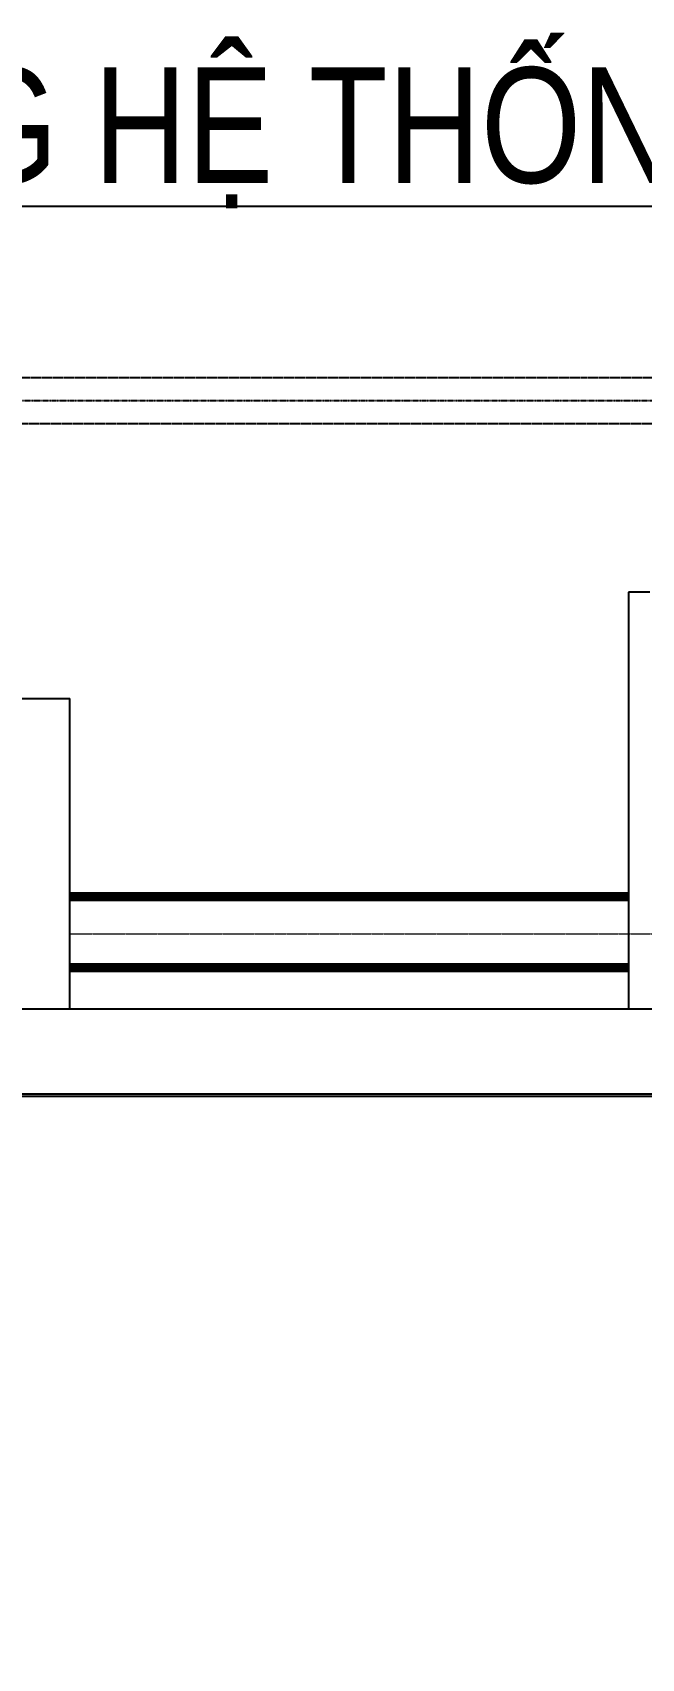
# Model space of a CAD drawing. Header units: millimetres. Extents: x -702765 to 835888, y -645289 to 262.
# Drawn here: x 749816 to 752453, y -311426 to -304386 of the extents above; entities that cross this region are included whole.
import ezdxf

# ---------------------------------------------------------------- set-up
doc = ezdxf.new("R2010")
doc.units = ezdxf.units.MM
doc.header["$LTSCALE"] = 0.01
for name, pattern in [('CENTER', [2, 1.25, -0.25, 0.25, -0.25]), ('DASHED', [19.05, 12.7, -6.35]), ('HIDDEN', [9.525, 6.35, -3.175])]:
    doc.linetypes.add(name, pattern=pattern)
for name, color, linetype in [('centre', 8, 'CENTER'), ('HACTH', 9, 'Continuous'), ('PIPE', 3, 'Continuous')]:
    doc.layers.add(name, color=color, linetype=linetype)
doc.layers.add('duong tam', color=6, linetype='CENTER', lineweight=9)
doc.styles.add('text', font='romans.shx', dxfattribs={"width": 0.8, "bigfont": 'romansvn.shx'})

msp = doc.modelspace()

# ---------------------------------------------------------------- linework, layer by layer
for p, q in [((752397.2, -306809.3), (752397.2, -308612.9)), ((752488.7, -306809.3), (752397.2, -306809.3)), ((748678.2, -307269.1), (749978.2, -307269.1)), ((749978.2, -308612.9), (749978.2, -307269.1)), ((746264.4, -308612.9), (762264.4, -308612.9)), ((745718.3, -308982), (761307.4, -308982))]:
    msp.add_line(p, q)
at = {"linetype": 'HIDDEN', "ltscale": 300, "const_width": 40}
for points in [[(749978.2, -308127.8), (752397.2, -308127.8)], [(749978.2, -308434.9), (752397.2, -308434.9)]]:
    msp.add_lwpolyline(points, dxfattribs=at)
at = {"linetype": 'Continuous'}
for points in [[(745718.3, -308982), (761309.4, -308982), (761309.4, -331096), (745718.3, -331096)], [(745728.3, -308992), (761299.4, -308992), (761299.4, -331086), (745728.3, -331086)]]:
    msp.add_lwpolyline(points, close=True, dxfattribs=at)
at = {"layer": 'centre', "linetype": 'CENTER', "ltscale": 300}
msp.add_line((724632.4, -305979.4), (773462.6, -305979.4), dxfattribs=at)
at = {"layer": 'duong tam', "ltscale": 200}
msp.add_line((749978.2, -308288.4), (756645.2, -308288.4), dxfattribs=at)
at = {"layer": 'PIPE', "linetype": 'DASHED', "ltscale": 25}
for p, q in [((724632.4, -305879.4), (773474.8, -305879.4)), ((749428.2, -306079.4), (757174.8, -306079.4))]:
    msp.add_line(p, q, dxfattribs=at)

# ---------------------------------------------------------------- texts
at = {"layer": 'HACTH', "color": 4, "insert": (747008.3, -304537.5), "char_height": 500, "width": 10494.084, "attachment_point": 1, "style": 'text'}
msp.add_mtext('{\\fArial|b0|i0|c0|p34;\\LMẶT BẰNG HỆ THỐNG CHÂN KHÔNG TL 1:100}', dxfattribs=at)

doc.saveas('drawing.dxf')
